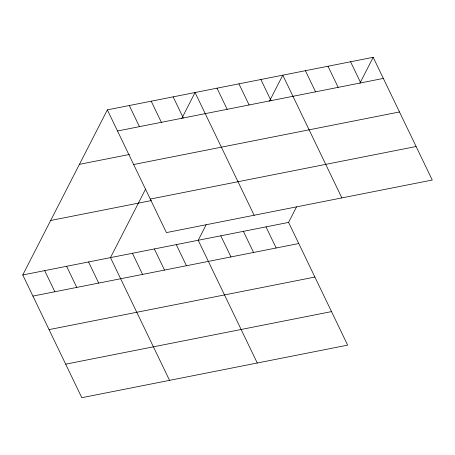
<?xml version="1.0" encoding="UTF-8"?>
<svg xmlns="http://www.w3.org/2000/svg" width="455" height="455" viewBox="0 0 455 455"><rect width="100%" height="100%" fill="white"/><g stroke="black" fill="none" stroke-linecap="round" stroke-linejoin="round"><path stroke-width="0.68" d="M296.518 206.923L288.589 222.404L347.654 345.135L81.82 397.698L22.75 274.962L107.346 109.865L373.18 57.302L432.25 180.038L166.411 232.596L107.346 109.865M145.583 189.104L110.474 257.621L169.544 380.352M181.75 118.522L195.07 92.519L254.14 215.249M206.132 224.798L198.204 240.274L257.268 363.01M269.474 101.175L282.8 75.172L341.864 197.908M359.86 83.305L373.18 57.302M117.509 130.989L383.349 78.425M79.426 164.346L129.459 154.455M133.651 164.517L399.484 111.958M150.275 199.068L416.115 146.504M50.664 220.482L151.413 200.558M22.75 274.962L288.589 222.404M32.914 296.091L298.753 243.527M49.055 329.619L314.888 277.061M65.679 364.165L331.519 311.607M350.583 61.772L360.752 82.895M327.992 66.237L338.156 87.36M305.396 70.707L315.56 91.83M260.869 79.511L271.032 100.635M238.932 83.845L249.101 104.968M217.001 88.179L227.17 109.308M265.993 226.869L276.157 247.992M243.397 231.339L253.56 252.462M173.139 96.852L183.308 117.976M220.8 235.804L230.964 256.933M151.208 101.192L161.371 122.315M129.277 105.526L139.44 126.649M176.273 244.608L186.436 265.731M154.342 248.948L164.505 270.071M132.411 253.281L142.574 274.405M88.543 261.955L98.712 283.078M66.612 266.294L76.781 287.418M44.681 270.628L54.85 291.752"/></g></svg>
